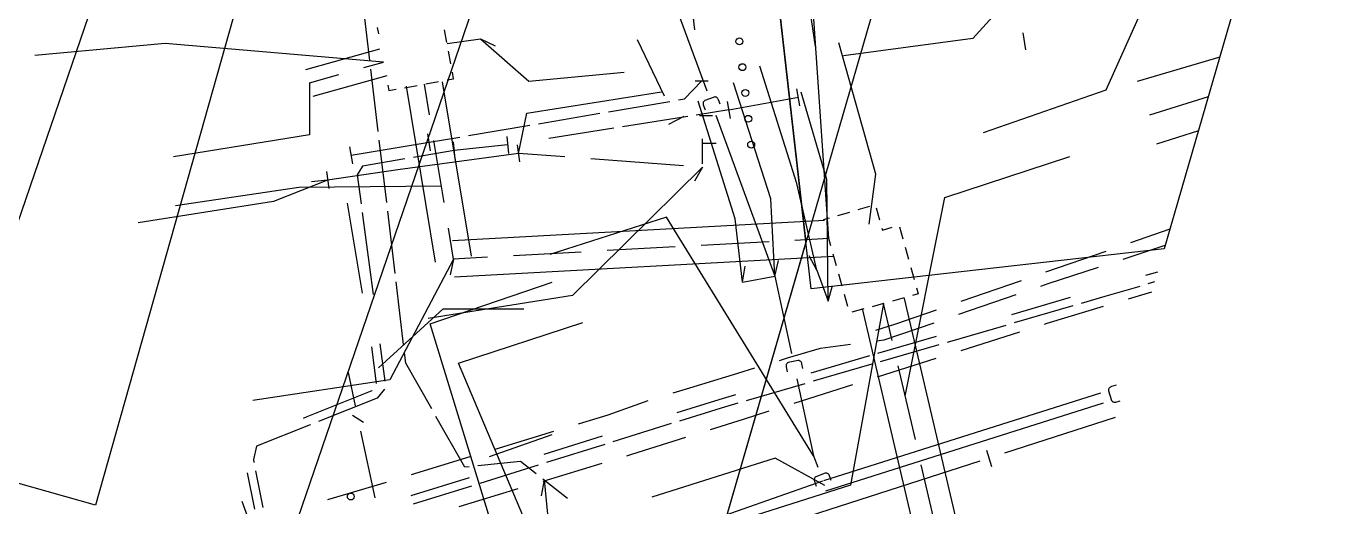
# Model space of a CAD drawing. Header units: metres. Extents: x 3206 to 3701, y 9896 to 11410.
# Drawn here: x 3315.1 to 3391.2, y 10177.2 to 10205 of the extents above; entities that cross this region are included whole.
import ezdxf

# ---------------------------------------------------------------- set-up
doc = ezdxf.new("R2010")
doc.units = ezdxf.units.M
for name, color, linetype in [('BOUNDARY', 7, 'Continuous'), ('BUILDING', 7, 'Continuous'), ('ELECTR_CABLE', 7, 'Continuous'), ('ELECTR_CABLE_COMM', 7, 'Continuous'), ('GROUND', 7, 'Continuous'), ('HEAT', 7, 'Continuous'), ('SEWER', 7, 'Continuous')]:
    doc.layers.add(name, color=color, linetype=linetype)

# ---------------------------------------------------------------- blocks, each defined once
blk = doc.blocks.new('МОЖЖЕВЕЛЬНИК_СКАЛЬНЫЙ')
blk.add_circle((0, 0), 0.2)

msp = doc.modelspace()

# ---------------------------------------------------------------- linework, layer by layer
at = {"layer": 'BOUNDARY'}
msp.add_lwpolyline([(3253.023, 9915.673), (3233.596, 10020.109), (3233.041, 10027.227), (3225.675, 10139.955), (3262.083, 10325.257), (3335.841, 10689.444), (3351.098, 10763.684), (3367.768, 10831.231), (3377.814, 10869.112), (3520.394, 11207.447), (3551.174, 11273.829), (3554.005, 11279.367), (3611.719, 11390.174), (3639.436, 11373.131), (3680.635, 11298.581), (3281.247, 9920.202)], close=True, dxfattribs=at)
at = {"layer": 'BUILDING'}
for points in [[(3354.439, 10242.747), (3387.264, 10246.474), (3389.894, 10223.305), (3380.856, 10192.11), (3360.452, 10189.793)], [(3306.863, 10171.023), (3327.913, 10232.42), (3347.619, 10225.663), (3326.569, 10164.266)], [(3303.479, 10181.715), (3316.989, 10229.57), (3332.618, 10225.158), (3319.108, 10177.303)]]:
    msp.add_lwpolyline(points, close=True, dxfattribs=at)
at = {"layer": 'ELECTR_CABLE'}
for points in [[(3353.512, 10206.616), (3353.707, 10204.765)], [(3350.404, 10204.211), (3351.961, 10200.949)], [(3384.065, 10203.186), (3379.301, 10201.78)], [(3343.539, 10197.623), (3344.035, 10199.953), (3351.803, 10201.182)], [(3352.785, 10200.708), (3353.137, 10200.768), (3354.129, 10201.818)], [(3353.754, 10201.818), (3354.504, 10201.818)], [(3359.808, 10200.374), (3359.629, 10201.358)], [(3348.741, 10200.022), (3352.292, 10200.625)], [(3355.794, 10199.642), (3355.614, 10200.626)], [(3355.704, 10200.134), (3359.718, 10200.866)], [(3344.697, 10199.337), (3348.248, 10199.939)], [(3353.326, 10199.758), (3349.557, 10199.161)], [(3352.225, 10199.32), (3353.117, 10199.772)], [(3355.704, 10200.134), (3353.82, 10199.836)], [(3354.002, 10199.815), (3354.752, 10199.815)], [(3340.653, 10198.651), (3344.204, 10199.253)], [(3349.063, 10199.083), (3345.294, 10198.486)], [(3333.883, 10197.515), (3338.384, 10198.266)], [(3338.466, 10197.773), (3338.302, 10198.759)], [(3338.384, 10198.266), (3340.16, 10198.567)], [(3339.772, 10198.294), (3339.872, 10197.3)], [(3342.866, 10198.607), (3342.966, 10197.613)], [(3343.471, 10198.118), (3343.607, 10197.128)], [(3354.174, 10197.03), (3354.174, 10198.471)], [(3354.188, 10198.218), (3354.976, 10198.218)], [(3343.539, 10197.623), (3336.569, 10196.67), (3332.518, 10196.084)], [(3333.965, 10197.022), (3333.801, 10198.008)], [(3339.822, 10197.797), (3337.472, 10197.394)], [(3342.916, 10198.11), (3339.822, 10197.797)], [(3346.223, 10197.423), (3343.539, 10197.623)], [(3336.979, 10197.309), (3334.539, 10196.89), (3334.226, 10196.389), (3334.452, 10194.702)], [(3354.171, 10196.83), (3346.66, 10189.417), (3338.325, 10188.097)], [(3353.086, 10196.911), (3347.718, 10197.311)], [(3354.171, 10196.83), (3353.706, 10196.02)], [(3332.518, 10196.084), (3329.387, 10194.842), (3321.57, 10193.605)], [(3332.518, 10196.084), (3331.589, 10195.984)], [(3332.446, 10196.579), (3332.59, 10195.589)], [(3334.531, 10189.552), (3333.656, 10194.751)], [(3334.518, 10194.206), (3335.152, 10189.479)], [(3381.186, 10193.249), (3378.904, 10192.459)], [(3378.485, 10191.521), (3380.916, 10192.318)], [(3377.486, 10191.968), (3374, 10190.76)], [(3373.725, 10189.955), (3374.153, 10190.102), (3377.06, 10191.054)], [(3380.467, 10190.768), (3379.776, 10190.565)], [(3372.582, 10190.27), (3369.096, 10189.062)], [(3379.439, 10189.945), (3377.425, 10189.353), (3376.051, 10188.954)], [(3380.302, 10190.198), (3379.918, 10190.086)], [(3368.985, 10188.331), (3372.306, 10189.469)], [(3375.428, 10189.294), (3372.038, 10188.31)], [(3378.789, 10189.23), (3380.139, 10189.637)], [(3335.462, 10185.238), (3339.197, 10188.649), (3343.846, 10188.649)], [(3367.679, 10188.571), (3365.336, 10187.76), (3364.182, 10187.394)], [(3375.571, 10188.815), (3372.182, 10187.831)], [(3373.945, 10187.769), (3374.089, 10187.815), (3377.353, 10188.798)], [(3364.223, 10186.797), (3364.677, 10186.855), (3367.566, 10187.845)], [(3371.702, 10187.692), (3368.312, 10186.708)], [(3367.688, 10187.048), (3364.298, 10186.064)], [(3369.118, 10186.248), (3372.514, 10187.318)], [(3335.051, 10186.46), (3335.328, 10184.327)], [(3335.535, 10186.62), (3335.813, 10184.479)], [(3358.632, 10185.67), (3359.094, 10185.811), (3360.994, 10186.383)], [(3360.994, 10186.383), (3362.735, 10186.606)], [(3367.832, 10186.569), (3364.443, 10185.585)], [(3352.479, 10183.789), (3353.441, 10184.083), (3356.216, 10184.931), (3357.198, 10185.231)], [(3363.818, 10185.925), (3360.428, 10184.941)], [(3363.963, 10185.446), (3360.573, 10184.462)], [(3364.292, 10184.726), (3367.688, 10185.797)], [(3335.086, 10183.917), (3335.076, 10183.905), (3331.323, 10182.408), (3331.094, 10182.318)], [(3335.797, 10184.006), (3335.384, 10183.489), (3331.988, 10182.135)], [(3356.078, 10183.678), (3355.113, 10183.398), (3352.703, 10182.646)], [(3360.093, 10184.323), (3356.704, 10183.339)], [(3359.466, 10183.205), (3362.861, 10184.275)], [(3348.718, 10182.53), (3351.045, 10183.349)], [(3356.223, 10183.2), (3355.257, 10182.92), (3352.849, 10182.168)], [(3347.02, 10182.014), (3348.718, 10182.53)], [(3354.639, 10181.683), (3356.543, 10182.283), (3358.035, 10182.754)], [(3331.524, 10181.95), (3331.507, 10181.944), (3328.404, 10180.72), (3328.228, 10179.939), (3328.259, 10179.779)], [(3341.875, 10180.121), (3345.494, 10181.395)], [(3342.189, 10180.548), (3345.585, 10181.579)], [(3352.372, 10182.019), (3349.003, 10180.966)], [(3348.379, 10181.295), (3345.01, 10180.243)], [(3348.526, 10180.817), (3345.157, 10179.765)], [(3349.812, 10180.165), (3350.096, 10180.251), (3353.209, 10181.232)], [(3337.359, 10179.082), (3340.754, 10180.113)], [(3327.867, 10179.183), (3328.285, 10177.073)], [(3328.356, 10179.288), (3328.775, 10177.171)], [(3344.68, 10179.616), (3341.311, 10178.564)], [(3344.969, 10178.7), (3348.376, 10179.731)], [(3332.521, 10177.639), (3335.923, 10178.647)], [(3340.686, 10178.893), (3337.317, 10177.841)], [(3340.833, 10178.415), (3337.465, 10177.363)], [(3340.125, 10177.234), (3343.533, 10178.265)], [(3327.552, 10177.542), (3328.148, 10175.897)]]:
    msp.add_lwpolyline(points, dxfattribs=at)
at = {"layer": 'ELECTR_CABLE_COMM'}
for points in [[(3334.953, 10202.989), (3334.524, 10206.591)], [(3335.441, 10198.891), (3335.012, 10202.493)], [(3335.929, 10194.793), (3335.5, 10198.395)], [(3336.417, 10190.695), (3335.988, 10194.297)], [(3336.906, 10186.597), (3336.477, 10190.199)], [(3338.531, 10182.872), (3337.034, 10185.517), (3336.965, 10186.101)], [(3333.697, 10184.97), (3334.11, 10183.045)], [(3333.952, 10182.515), (3334.582, 10182.108)], [(3340.691, 10179.526), (3340.44, 10179.5), (3338.778, 10182.437)], [(3334.424, 10181.578), (3335.249, 10177.726)], [(3344.56, 10179.125), (3343.661, 10179.828), (3341.188, 10179.576)], [(3345.021, 10178.763), (3345.271, 10176.192), (3340.294, 10174.534)], [(3345.021, 10178.763), (3344.859, 10177.844)], [(3346.382, 10177.699), (3344.954, 10178.817)]]:
    msp.add_lwpolyline(points, dxfattribs=at)
at = {"layer": 'GROUND'}
msp.add_lwpolyline([(3443.33, 10479.588), (3375.395, 10245.127), (3354.439, 10242.747), (3360.145, 10192.496), (3341.001, 10126.426), (3325.48, 10156.731), (3291.399, 10139.276)], dxfattribs=at)
at = {"layer": 'HEAT'}
for points in [[(3361.481, 10192.704), (3360.498, 10207.106), (3368.079, 10209.5)], [(3335.382, 10204.893), (3335.45, 10204.524)], [(3339.405, 10204.029), (3339.269, 10204.767)], [(3335.75, 10202.896), (3323.124, 10203.98), (3315.597, 10203.279)], [(3331.26, 10202.474), (3335.535, 10203.666)], [(3339.631, 10202.799), (3339.495, 10203.537)], [(3363.81, 10193.532), (3364.185, 10196.423), (3362.053, 10204.001)], [(3334.605, 10202.576), (3335.75, 10202.896)], [(3331.475, 10201.703), (3333.16, 10202.173)], [(3331.69, 10200.932), (3335.965, 10202.125)], [(3339.421, 10201.87), (3339.79, 10201.938), (3339.722, 10202.307)], [(3331.475, 10201.703), (3331.461, 10198.698), (3323.613, 10197.431)], [(3335.994, 10201.572), (3336.053, 10201.25), (3336.469, 10201.326)], [(3336.961, 10201.417), (3337.699, 10201.553)], [(3338.754, 10191.352), (3337.071, 10201.503)], [(3338.41, 10199.843), (3338.114, 10201.629)], [(3338.191, 10201.643), (3338.929, 10201.779)], [(3340.826, 10191.696), (3339.158, 10201.756)], [(3339.248, 10194.79), (3338.656, 10198.363)], [(3365.885, 10183.61), (3368.171, 10195.07), (3375.398, 10197.45)], [(3339.091, 10195.737), (3330.846, 10195.649), (3323.734, 10194.593)], [(3363.164, 10194.375), (3363.852, 10194.57)], [(3364.207, 10194.481), (3364.403, 10193.793)], [(3361.225, 10193.742), (3339.733, 10192.572)], [(3361.17, 10193.808), (3361.514, 10193.906)], [(3361.995, 10194.042), (3362.683, 10194.238)], [(3339.79, 10191.524), (3339.494, 10193.31)], [(3361.596, 10192.294), (3361.481, 10192.704), (3361.402, 10192.982)], [(3364.539, 10193.312), (3364.573, 10193.194), (3365.143, 10193.356)], [(3365.559, 10193.377), (3365.753, 10192.688)], [(3352.598, 10192.221), (3348.673, 10192.007)], [(3358.021, 10192.516), (3354.096, 10192.302)], [(3361.481, 10192.704), (3359.518, 10192.597)], [(3365.888, 10192.207), (3366.081, 10191.518)], [(3339.79, 10191.524), (3336.105, 10184.544), (3328.202, 10183.359)], [(3339.79, 10191.524), (3339.591, 10190.611)], [(3341.752, 10191.631), (3339.79, 10191.524)], [(3361.737, 10191.666), (3339.847, 10190.476)], [(3347.175, 10191.926), (3343.25, 10191.712)], [(3361.926, 10191.124), (3361.732, 10191.813)], [(3362.255, 10189.954), (3362.061, 10190.643)], [(3366.216, 10191.037), (3366.41, 10190.348)], [(3366.545, 10189.867), (3366.646, 10189.505), (3366.318, 10189.415)], [(3362.584, 10188.784), (3362.391, 10189.473)], [(3365.836, 10189.283), (3365.146, 10189.093)], [(3369.882, 10172.064), (3365.847, 10189.238)], [(3364.631, 10188.952), (3362.737, 10178.459), (3355.157, 10176.065)], [(3363.492, 10188.639), (3362.803, 10188.45)], [(3367.448, 10171.492), (3363.414, 10188.666)], [(3364.664, 10188.961), (3364.631, 10188.952), (3363.974, 10188.772)], [(3365.131, 10186.82), (3364.631, 10188.952)], [(3366.476, 10181.095), (3365.475, 10185.359)], [(3367.821, 10175.37), (3366.819, 10179.635)]]:
    msp.add_lwpolyline(points, dxfattribs=at)
at = {"layer": 'SEWER'}
for points in [[(3355.114, 10211.225), (3359.644, 10210.842), (3360.694, 10203.789)], [(3350.995, 10210.527), (3354.421, 10201.231)], [(3381.442, 10210.133), (3377.488, 10201.273), (3370.39, 10198.812)], [(3372.299, 10207.032), (3369.805, 10204.259), (3362.318, 10203.253)], [(3339.415, 10203.971), (3341.359, 10204.242)], [(3341.359, 10204.242), (3344.148, 10201.797), (3349.657, 10202.32)], [(3341.359, 10204.242), (3342.201, 10203.837)], [(3372.687, 10204.582), (3372.84, 10203.614)], [(3360.784, 10190.888), (3359.624, 10195.892), (3357.499, 10202.653)], [(3358.366, 10190.527), (3358.135, 10194.992), (3355.969, 10201.695)], [(3356.494, 10190.189), (3356.058, 10193.847), (3353.918, 10200.648)], [(3355.196, 10200.462), (3355.1, 10200.722), (3355.084, 10200.758), (3355.068, 10200.784), (3355.043, 10200.819), (3355.013, 10200.847), (3354.984, 10200.865), (3354.947, 10200.879), (3354.91, 10200.887), (3354.882, 10200.884), (3354.854, 10200.879), (3354.305, 10200.676), (3354.283, 10200.663), (3354.266, 10200.65), (3354.247, 10200.628), (3354.236, 10200.607), (3354.222, 10200.577), (3354.211, 10200.546), (3354.21, 10200.512), (3354.21, 10200.463), (3354.219, 10200.427), (3354.326, 10200.136)], [(3361.447, 10189.093), (3361.361, 10196.109), (3359.882, 10201.152)], [(3383.398, 10200.885), (3380.002, 10199.829)], [(3354.94, 10199.823), (3358.366, 10190.527)], [(3382.834, 10198.936), (3380.41, 10198.156)], [(3360.586, 10180.154), (3352.102, 10193.934), (3345.349, 10191.784)], [(3358.366, 10190.527), (3358.569, 10191.439)], [(3360.784, 10190.888), (3360.337, 10191.708)], [(3356.494, 10190.189), (3356.636, 10191.112)], [(3356.494, 10190.189), (3358.366, 10190.527)], [(3358.366, 10190.527), (3359.319, 10186.074)], [(3360.784, 10190.888), (3361.447, 10189.093)], [(3343.5, 10171.26), (3338.438, 10187.783), (3345.483, 10190.179)], [(3361.447, 10189.093), (3361.686, 10189.996)], [(3344.582, 10174.851), (3340.072, 10185.505), (3347.258, 10187.862)], [(3359.977, 10185.203), (3359.919, 10185.474), (3359.909, 10185.512), (3359.896, 10185.54), (3359.876, 10185.578), (3359.85, 10185.61), (3359.824, 10185.632), (3359.79, 10185.651), (3359.754, 10185.664), (3359.726, 10185.665), (3359.698, 10185.664), (3359.126, 10185.542), (3359.102, 10185.532), (3359.083, 10185.521), (3359.061, 10185.502), (3359.047, 10185.482), (3359.029, 10185.455), (3359.014, 10185.426), (3359.008, 10185.392), (3359.002, 10185.344), (3359.005, 10185.307), (3359.07, 10185.004)], [(3359.633, 10184.607), (3360.586, 10180.154)], [(3361.184, 10178.737), (3377.188, 10183.788)], [(3378.074, 10184.237), (3377.81, 10184.153), (3377.773, 10184.139), (3377.747, 10184.124), (3377.711, 10184.1), (3377.681, 10184.072), (3377.661, 10184.044), (3377.646, 10184.008), (3377.636, 10183.971), (3377.638, 10183.943), (3377.642, 10183.915), (3377.818, 10183.357), (3377.83, 10183.335), (3377.843, 10183.317), (3377.863, 10183.297), (3377.884, 10183.284), (3377.913, 10183.269), (3377.943, 10183.257), (3377.978, 10183.254), (3378.027, 10183.252), (3378.063, 10183.259), (3378.314, 10183.338)], [(3361.296, 10178.143), (3377.352, 10183.211)], [(3371.654, 10180.33), (3378.038, 10182.387)], [(3343.5, 10171.26), (3370.226, 10179.87)], [(3361.24, 10178.44), (3358.371, 10180.023), (3351.25, 10177.766)], [(3360.586, 10180.154), (3360.836, 10179.5)], [(3370.581, 10180.493), (3370.884, 10179.55)], [(3361.619, 10178.74), (3361.52, 10178.999), (3361.504, 10179.035), (3361.487, 10179.06), (3361.462, 10179.095), (3361.431, 10179.123), (3361.402, 10179.141), (3361.365, 10179.154), (3361.328, 10179.162), (3361.3, 10179.158), (3361.273, 10179.153), (3360.726, 10178.944), (3360.704, 10178.931), (3360.687, 10178.917), (3360.669, 10178.895), (3360.657, 10178.874), (3360.644, 10178.844), (3360.634, 10178.813), (3360.632, 10178.778), (3360.634, 10178.73), (3360.642, 10178.694), (3360.753, 10178.405)], [(3353.668, 10176.103), (3361.132, 10178.72)]]:
    msp.add_lwpolyline(points, dxfattribs=at)

# ---------------------------------------------------------------- block references
at = {"layer": 'BUSH'}
for p in [(3356.312, 10204.094), (3356.481, 10202.603), (3356.65, 10201.113), (3356.82, 10199.622), (3356.989, 10198.132), (3333.855, 10177.809)]:
    msp.add_blockref('МОЖЖЕВЕЛЬНИК_СКАЛЬНЫЙ', p, dxfattribs=at)

doc.saveas('drawing.dxf')
